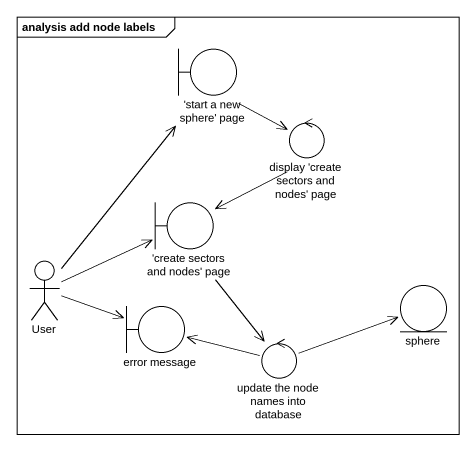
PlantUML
@startuml
mainframe analysis add node labels
boundary "'start a new sphere' page" as start_a_new_sphere_page
control "display 'create sectors and nodes' page" as display_create_sectors_and
boundary "'create sectors and nodes' page" as create_sectors_and_nodes
actor User
entity sphere
boundary "error message" as error_message
control "update the node names into database" as update_the_node_names_into
start_a_new_sphere_page --> display_create_sectors_and
display_create_sectors_and --> create_sectors_and_nodes
create_sectors_and_nodes --> update_the_node_names_into
User -up-> start_a_new_sphere_page
User -right-> create_sectors_and_nodes
User -right-> error_message
update_the_node_names_into -right-> sphere
update_the_node_names_into -left-> error_message
@enduml
